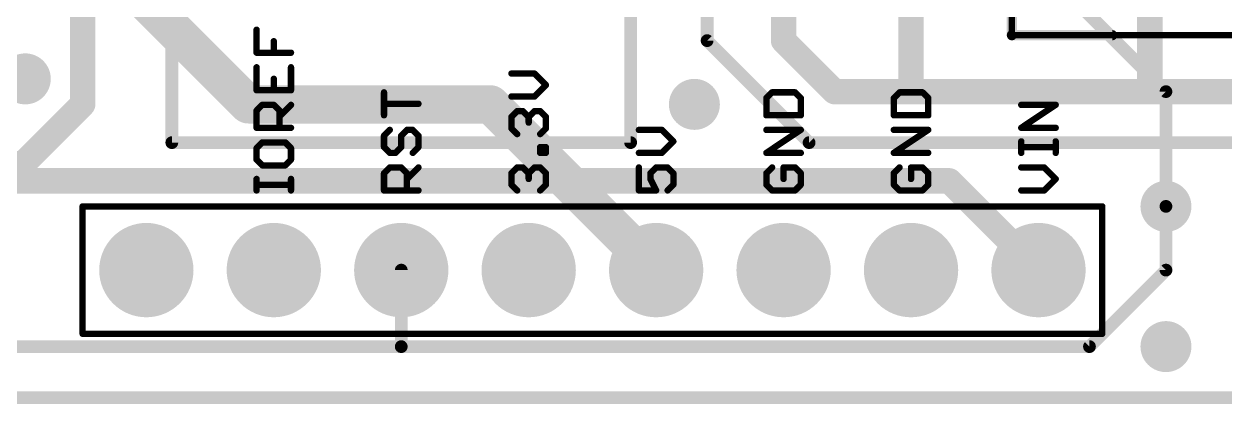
# Model space of a CAD drawing. Extents: x -20 to 87, y -17 to 53.
# Drawn here: x 16.61 to 40.55, y -0.13 to 7.44 of the extents above; entities that cross this region are included whole.
import ezdxf

# ---------------------------------------------------------------- set-up
doc = ezdxf.new("R2010")
doc.units = 0
for name, color, linetype in [('1', 12, 'CONTINUOUS'), ('16', 132, 'CONTINUOUS'), ('17', 110, 'CONTINUOUS'), ('18', 110, 'CONTINUOUS'), ('20', 53, 'CONTINUOUS'), ('21', 41, 'CONTINUOUS'), ('51', 53, 'CONTINUOUS')]:
    doc.layers.add(name, color=color, linetype=linetype)

# ---------------------------------------------------------------- blocks, each defined once
blk = doc.blocks.new('ROUNDP')
at = {"const_width": 0.5}
blk.add_lwpolyline([(0, -0.25, 1), (0, 0.25, 1), (0, -0.25)], format="xyb", dxfattribs=at)
blk = doc.blocks.new('ROUNDV')
at = {"const_width": 0.5}
blk.add_lwpolyline([(0, -0.25, 1), (0, 0.25, 1), (0, -0.25)], format="xyb", dxfattribs=at)

msp = doc.modelspace()

# ---------------------------------------------------------------- linework, layer by layer
at = {"layer": '1'}
for points, const_width in [([(19.558, 5.08), (19.558, 18.288)], 0.254), ([(28.702, 18.288), (28.702, 5.08)], 0.254), ([(31.75, 17.018), (31.75, 7.112)], 0.508), ([(17.78, 15.9512), (17.78, 5.842)], 0.508), ([(30.226, 7.112), (30.226, 10.922)], 0.254), ([(21.082, 5.842), (19.05, 7.874)], 0.762), ([(34.29, 7.99), (34.29, 6.096)], 0.508), ([(39.05, 8.12), (39.05, 6.162)], 0.508), ([(32.258, 5.08), (30.226, 7.112)], 0.254), ([(31.75, 7.112), (32.766, 6.096)], 0.508), ([(25.908, 5.842), (21.082, 5.842)], 0.762), ([(29.21, 2.54), (25.908, 5.842)], 0.762), ([(34.29, 6.096), (32.766, 6.096)], 0.508), ([(34.29, 6.096), (39.116, 6.096)], 0.508), ([(39.05, 6.162), (39.116, 6.096)], 0.508), ([(39.116, 6.096), (42.926, 6.096)], 0.508), ([(16.598, 4.66), (17.78, 5.842)], 0.508), ([(28.702, 5.08), (19.558, 5.08)], 0.254), ([(46.99, 5.08), (32.258, 5.08)], 0.254), ([(15.24, 4.66), (16.598, 4.66)], 0.508), ([(39.37, 2.54), (39.37, 3.81)], 0.254), ([(24.13, 2.54), (24.13, 1.016)], 0.254), ([(37.846, 1.016), (39.37, 2.54)], 0.254), ([(12.192, 1.016), (24.13, 1.016)], 0.254), ([(24.13, 1.016), (37.846, 1.016)], 0.254), ([(57.15, 0), (2.54, 0)], 0.254)]:
    msp.add_lwpolyline(points, dxfattribs=dict(at, const_width=const_width))
for points, const_width in [([(30.2709, 7.1569, 1), (30.1811, 7.0671)], 0.127), ([(31.8398, 7.2018, 1), (31.6602, 7.0222)], 0.254), ([(31.623, 7.112, 1), (31.877, 7.112)], 0.254), ([(30.1625, 7.112, 1), (30.2895, 7.112)], 0.127), ([(21.082, 6.0325, 1), (21.082, 5.6515)], 0.381), ([(26.0427, 5.9767, 1), (25.7733, 5.7073)], 0.381), ([(25.908, 5.6515, 1), (25.908, 6.0325)], 0.381), ([(32.766, 6.223, 1), (32.766, 5.969)], 0.254), ([(32.6762, 6.0062, 1), (32.8558, 6.1858)], 0.254), ([(34.29, 6.223, 1), (34.29, 5.969)], 0.254), ([(34.163, 6.096, 1), (34.417, 6.096)], 0.254), ([(34.29, 5.969, 1), (34.29, 6.223)], 0.254), ([(39.1398, 6.2518, 1), (38.9602, 6.0722)], 0.254), ([(38.923, 6.162, 1), (39.177, 6.162)], 0.254), ([(39.116, 6.223, 1), (39.116, 5.969)], 0.254), ([(39.0262, 6.0062, 1), (39.2058, 6.1858)], 0.254), ([(39.116, 5.969, 1), (39.116, 6.223)], 0.254), ([(17.8698, 5.7522, 1), (17.6902, 5.9318)], 0.254), ([(20.9473, 5.7073, 1), (21.2167, 5.9767)], 0.381), ([(17.653, 5.842, 1), (17.907, 5.842)], 0.254), ([(19.558, 5.1435, 1), (19.558, 5.0165)], 0.127), ([(19.4945, 5.08, 1), (19.6215, 5.08)], 0.127), ([(28.6385, 5.08, 1), (28.7655, 5.08)], 0.127), ([(28.702, 5.0165, 1), (28.702, 5.1435)], 0.127), ([(32.258, 5.1435, 1), (32.258, 5.0165)], 0.127), ([(32.2131, 5.0351, 1), (32.3029, 5.1249)], 0.127), ([(16.5082, 4.7498, 1), (16.6878, 4.5702)], 0.254), ([(16.598, 4.533, 1), (16.598, 4.787)], 0.254), ([(39.4335, 3.81, 1), (39.3065, 3.81)], 0.127), ([(24.1935, 2.54, 1), (24.0665, 2.54)], 0.127), ([(29.0753, 2.4053, 1), (29.3447, 2.6747)], 0.381), ([(39.4149, 2.4951, 1), (39.3251, 2.5849)], 0.127), ([(39.3065, 2.54, 1), (39.4335, 2.54)], 0.127), ([(24.13, 1.0795, 1), (24.13, 0.9525)], 0.127), ([(24.0665, 1.016, 1), (24.1935, 1.016)], 0.127), ([(24.13, 0.9525, 1), (24.13, 1.0795)], 0.127), ([(37.8011, 1.0609, 1), (37.8909, 0.9711)], 0.127), ([(37.846, 0.9525, 1), (37.846, 1.0795)], 0.127)]:
    msp.add_lwpolyline(points, format="xyb", dxfattribs=dict(at, const_width=const_width))
at = {"layer": '16'}
for points, const_width in [([(39.37, 6.096), (37.084, 8.382)], 0.254), ([(39.37, 3.81), (39.37, 6.096)], 0.254), ([(11.684, 4.318), (35.052, 4.318)], 0.508), ([(35.052, 4.318), (36.83, 2.54)], 0.508), ([(57.15, 0), (2.54, 0)], 0.254)]:
    msp.add_lwpolyline(points, dxfattribs=dict(at, const_width=const_width))
for points, const_width in [([(39.4335, 6.096, 1), (39.3065, 6.096)], 0.127), ([(39.3251, 6.0511, 1), (39.4149, 6.1409)], 0.127), ([(35.1418, 4.4078, 1), (34.9622, 4.2282)], 0.254), ([(35.052, 4.191, 1), (35.052, 4.445)], 0.254), ([(39.3065, 3.81, 1), (39.4335, 3.81)], 0.127), ([(36.7402, 2.4502, 1), (36.9198, 2.6298)], 0.254)]:
    msp.add_lwpolyline(points, format="xyb", dxfattribs=dict(at, const_width=const_width))
at = {"layer": '20', "const_width": 0.2032}
msp.add_lwpolyline([(57.15, 0), (2.54, 0)], dxfattribs=at)
at = {"layer": '21'}
for points, const_width in [([(36.3, 7.22), (36.3, 9.22)], 0.2032), ([(21.2465, 6.8717), (21.2465, 7.3293)], 0.127), ([(38.3, 7.22), (36.3, 7.22)], 0.2032), ([(21.5897, 6.8717), (21.5897, 7.1005)], 0.127), ([(21.9329, 6.8717), (21.2465, 6.8717)], 0.127), ([(21.2465, 6.5809), (21.2465, 6.1233)], 0.127), ([(21.9329, 6.1233), (21.9329, 6.5809)], 0.127), ([(26.7841, 6.4561), (26.3265, 6.4561)], 0.127), ([(27.0129, 6.2273), (26.7841, 6.4561)], 0.127), ([(21.5897, 6.1233), (21.5897, 6.3521)], 0.127), ([(26.7841, 5.9985), (27.0129, 6.2273)], 0.127), ([(21.2465, 6.1233), (21.9329, 6.1233)], 0.127), ([(23.7865, 5.6243), (23.7865, 6.0819)], 0.127), ([(26.3265, 5.9985), (26.7841, 5.9985)], 0.127), ([(31.5209, 6.0819), (31.4065, 5.9675)], 0.127), ([(31.4065, 5.9675), (31.4065, 5.6243)], 0.127), ([(31.9785, 6.0819), (31.5209, 6.0819)], 0.127), ([(32.0929, 5.9675), (31.9785, 6.0819)], 0.127), ([(32.0929, 5.6243), (32.0929, 5.9675)], 0.127), ([(34.0609, 6.0819), (33.9465, 5.9675)], 0.127), ([(33.9465, 5.9675), (33.9465, 5.6243)], 0.127), ([(34.5185, 6.0819), (34.0609, 6.0819)], 0.127), ([(34.6329, 5.9675), (34.5185, 6.0819)], 0.127), ([(34.6329, 5.6243), (34.6329, 5.9675)], 0.127), ([(21.2465, 5.718), (21.3609, 5.8325)], 0.127), ([(21.2465, 5.3749), (21.2465, 5.718)], 0.127), ([(21.3609, 5.8325), (21.5897, 5.8325)], 0.127), ([(21.5897, 5.8325), (21.7041, 5.718)], 0.127), ([(21.7041, 5.6037), (21.9329, 5.8325)], 0.127), ([(21.7041, 5.718), (21.7041, 5.3749)], 0.127), ([(24.4729, 5.8531), (23.7865, 5.8531)], 0.127), ([(26.3265, 5.5933), (26.4409, 5.7077)], 0.127), ([(26.4409, 5.7077), (26.5553, 5.7077)], 0.127), ([(26.5553, 5.7077), (26.6697, 5.5933)], 0.127), ([(26.6697, 5.5933), (26.7841, 5.7077)], 0.127), ([(26.7841, 5.7077), (26.8985, 5.7077)], 0.127), ([(26.8985, 5.7077), (27.0129, 5.5933)], 0.127), ([(36.4865, 5.3749), (37.1729, 5.8325)], 0.127), ([(37.1729, 5.8325), (36.4865, 5.8325)], 0.127), ([(26.3265, 5.3645), (26.3265, 5.5933)], 0.127), ([(26.6697, 5.5933), (26.6697, 5.4789)], 0.127), ([(27.0129, 5.5933), (27.0129, 5.3645)], 0.127), ([(31.4065, 5.6243), (32.0929, 5.6243)], 0.127), ([(33.9465, 5.6243), (34.6329, 5.6243)], 0.127), ([(21.9329, 5.3749), (21.2465, 5.3749)], 0.127), ([(23.9009, 5.3335), (23.7865, 5.2191)], 0.127), ([(23.7865, 5.2191), (23.7865, 4.9903)], 0.127), ([(24.1297, 5.2191), (24.2441, 5.3335)], 0.127), ([(24.1297, 4.9903), (24.1297, 5.2191)], 0.127), ([(24.2441, 5.3335), (24.3585, 5.3335)], 0.127), ([(24.3585, 5.3335), (24.4729, 5.2191)], 0.127), ([(24.4729, 5.2191), (24.4729, 4.9903)], 0.127), ([(26.4409, 5.2501), (26.3265, 5.3645)], 0.127), ([(27.0129, 5.3645), (26.8985, 5.2501)], 0.127), ([(29.3241, 5.3335), (28.8665, 5.3335)], 0.127), ([(29.5529, 5.1047), (29.3241, 5.3335)], 0.127), ([(31.4065, 4.8759), (32.0929, 5.3335)], 0.127), ([(32.0929, 5.3335), (31.4065, 5.3335)], 0.127), ([(33.9465, 4.8759), (34.6329, 5.3335)], 0.127), ([(34.6329, 5.3335), (33.9465, 5.3335)], 0.127), ([(37.1729, 5.3749), (36.4865, 5.3749)], 0.127), ([(21.3609, 5.084), (21.2465, 4.9696)], 0.127), ([(21.2465, 4.9696), (21.2465, 4.7408)], 0.127), ([(21.8185, 5.084), (21.3609, 5.084)], 0.127), ([(21.9329, 4.9696), (21.8185, 5.084)], 0.127), ([(21.9329, 4.7408), (21.9329, 4.9696)], 0.127), ([(23.7865, 4.9903), (23.9009, 4.8759)], 0.127), ([(24.0153, 4.8759), (24.1297, 4.9903)], 0.127), ([(24.4729, 4.9903), (24.3585, 4.8759)], 0.127), ([(26.8985, 4.8759), (26.8985, 4.9903)], 0.127), ([(26.8985, 4.9903), (27.0129, 4.9903)], 0.127), ([(27.0129, 4.9903), (27.0129, 4.8759)], 0.127), ([(29.3241, 4.8759), (29.5529, 5.1047)], 0.127), ([(36.4865, 4.8759), (36.4865, 5.1047)], 0.127), ([(37.1729, 4.9903), (36.4865, 4.9903)], 0.127), ([(37.1729, 4.8759), (37.1729, 5.1047)], 0.127), ([(21.2465, 4.7408), (21.3609, 4.6264)], 0.127), ([(21.8185, 4.6264), (21.9329, 4.7408)], 0.127), ([(23.9009, 4.8759), (24.0153, 4.8759)], 0.127), ([(27.0129, 4.8759), (26.8985, 4.8759)], 0.127), ([(28.8665, 4.8759), (29.3241, 4.8759)], 0.127), ([(32.0929, 4.8759), (31.4065, 4.8759)], 0.127), ([(34.6329, 4.8759), (33.9465, 4.8759)], 0.127), ([(21.3609, 4.6264), (21.8185, 4.6264)], 0.127), ([(23.7865, 4.4707), (23.9009, 4.5851)], 0.127), ([(23.9009, 4.5851), (24.1297, 4.5851)], 0.127), ([(24.1297, 4.5851), (24.2441, 4.4707)], 0.127), ([(24.2441, 4.3563), (24.4729, 4.5851)], 0.127), ([(26.3265, 4.4707), (26.4409, 4.5851)], 0.127), ([(26.4409, 4.5851), (26.5553, 4.5851)], 0.127), ([(26.5553, 4.5851), (26.6697, 4.4707)], 0.127), ([(26.6697, 4.4707), (26.7841, 4.5851)], 0.127), ([(26.7841, 4.5851), (26.8985, 4.5851)], 0.127), ([(26.8985, 4.5851), (27.0129, 4.4707)], 0.127), ([(28.8665, 4.5851), (28.8665, 4.1275)], 0.127), ([(29.0953, 4.4707), (29.2097, 4.5851)], 0.127), ([(29.2097, 4.5851), (29.4385, 4.5851)], 0.127), ([(29.4385, 4.5851), (29.5529, 4.4707)], 0.127), ([(31.5209, 4.5851), (31.4065, 4.4707)], 0.127), ([(31.9785, 4.5851), (31.7497, 4.5851)], 0.127), ([(31.7497, 4.5851), (31.7497, 4.3563)], 0.127), ([(32.0929, 4.4707), (31.9785, 4.5851)], 0.127), ([(34.0609, 4.5851), (33.9465, 4.4707)], 0.127), ([(34.5185, 4.5851), (34.2897, 4.5851)], 0.127), ([(34.2897, 4.5851), (34.2897, 4.3563)], 0.127), ([(34.6329, 4.4707), (34.5185, 4.5851)], 0.127), ([(36.9441, 4.5851), (36.4865, 4.5851)], 0.127), ([(37.1729, 4.3563), (36.9441, 4.5851)], 0.127), ([(21.2465, 4.1275), (21.2465, 4.3563)], 0.127), ([(21.9329, 4.1275), (21.9329, 4.3563)], 0.127), ([(23.7865, 4.1275), (23.7865, 4.4707)], 0.127), ([(24.2441, 4.4707), (24.2441, 4.1275)], 0.127), ([(26.3265, 4.2419), (26.3265, 4.4707)], 0.127), ([(26.6697, 4.4707), (26.6697, 4.3563)], 0.127), ([(27.0129, 4.4707), (27.0129, 4.2419)], 0.127), ([(29.0953, 4.3563), (29.0953, 4.4707)], 0.127), ([(29.2097, 4.1275), (29.0953, 4.3563)], 0.127), ([(29.5529, 4.4707), (29.5529, 4.2419)], 0.127), ([(31.4065, 4.4707), (31.4065, 4.2419)], 0.127), ([(32.0929, 4.2419), (32.0929, 4.4707)], 0.127), ([(33.9465, 4.4707), (33.9465, 4.2419)], 0.127), ([(34.6329, 4.2419), (34.6329, 4.4707)], 0.127), ([(36.9441, 4.1275), (37.1729, 4.3563)], 0.127), ([(21.9329, 4.2419), (21.2465, 4.2419)], 0.127), ([(24.4729, 4.1275), (23.7865, 4.1275)], 0.127), ([(26.4409, 4.1275), (26.3265, 4.2419)], 0.127), ([(27.0129, 4.2419), (26.8985, 4.1275)], 0.127), ([(28.8665, 4.1275), (29.2097, 4.1275)], 0.127), ([(29.5529, 4.2419), (29.4385, 4.1275)], 0.127), ([(31.4065, 4.2419), (31.5209, 4.1275)], 0.127), ([(31.5209, 4.1275), (31.9785, 4.1275)], 0.127), ([(31.9785, 4.1275), (32.0929, 4.2419)], 0.127), ([(33.9465, 4.2419), (34.0609, 4.1275)], 0.127), ([(34.0609, 4.1275), (34.5185, 4.1275)], 0.127), ([(34.5185, 4.1275), (34.6329, 4.2419)], 0.127), ([(36.4865, 4.1275), (36.9441, 4.1275)], 0.127)]:
    msp.add_lwpolyline(points, dxfattribs=dict(at, const_width=const_width))
for points, const_width in [([(21.2783, 7.3293, 1), (21.2148, 7.3293)], 0.0635), ([(36.3, 7.2708, 1), (36.3, 7.1692)], 0.1016), ([(36.2492, 7.22, 1), (36.3508, 7.22)], 0.1016), ([(38.3, 7.1692, 1), (38.3, 7.2708)], 0.1016), ([(21.6215, 7.1005, 1), (21.558, 7.1005)], 0.0635), ([(21.2465, 6.9034, 1), (21.2465, 6.8399)], 0.0635), ([(21.2148, 6.8717, 1), (21.2783, 6.8717)], 0.0635), ([(21.558, 6.8717, 1), (21.6215, 6.8717)], 0.0635), ([(21.9329, 6.8399, 1), (21.9329, 6.9034)], 0.0635), ([(21.2783, 6.5809, 1), (21.2148, 6.5809)], 0.0635), ([(21.9646, 6.5809, 1), (21.9012, 6.5809)], 0.0635), ([(26.3265, 6.4879, 1), (26.3265, 6.4244)], 0.0635), ([(26.8066, 6.4786, 1), (26.7617, 6.4337)], 0.0635), ([(26.7841, 6.4244, 1), (26.7841, 6.4879)], 0.0635), ([(21.6215, 6.3521, 1), (21.558, 6.3521)], 0.0635), ([(27.0354, 6.2049, 1), (26.9904, 6.2498)], 0.0635), ([(26.9904, 6.2049, 1), (27.0354, 6.2498)], 0.0635), ([(21.2465, 6.155, 1), (21.2465, 6.0915)], 0.0635), ([(21.2148, 6.1233, 1), (21.2783, 6.1233)], 0.0635), ([(21.558, 6.1233, 1), (21.6215, 6.1233)], 0.0635), ([(21.9012, 6.1233, 1), (21.9646, 6.1233)], 0.0635), ([(21.9329, 6.0915, 1), (21.9329, 6.155)], 0.0635), ([(23.8183, 6.0819, 1), (23.7548, 6.0819)], 0.0635), ([(26.3265, 6.0303, 1), (26.3265, 5.9668)], 0.0635), ([(26.7617, 6.021, 1), (26.8066, 5.9761)], 0.0635), ([(26.7841, 5.9668, 1), (26.7841, 6.0303)], 0.0635), ([(31.4383, 5.9675, 1), (31.3748, 5.9675)], 0.0635), ([(31.3841, 5.99, 1), (31.429, 5.9451)], 0.0635), ([(31.5209, 6.1137, 1), (31.5209, 6.0502)], 0.0635), ([(31.5434, 6.0595, 1), (31.4985, 6.1044)], 0.0635), ([(32.001, 6.1044, 1), (31.9561, 6.0595)], 0.0635), ([(31.9785, 6.0502, 1), (31.9785, 6.1137)], 0.0635), ([(32.1247, 5.9675, 1), (32.0611, 5.9675)], 0.0635), ([(32.0704, 5.9451, 1), (32.1154, 5.99)], 0.0635), ([(33.9783, 5.9675, 1), (33.9148, 5.9675)], 0.0635), ([(33.9241, 5.99, 1), (33.969, 5.9451)], 0.0635), ([(34.0609, 6.1137, 1), (34.0609, 6.0502)], 0.0635), ([(34.0834, 6.0595, 1), (34.0385, 6.1044)], 0.0635), ([(34.541, 6.1044, 1), (34.4961, 6.0595)], 0.0635), ([(34.5185, 6.0502, 1), (34.5185, 6.1137)], 0.0635), ([(34.6647, 5.9675, 1), (34.6011, 5.9675)], 0.0635), ([(34.6104, 5.9451, 1), (34.6554, 5.99)], 0.0635), ([(21.2783, 5.718, 1), (21.2148, 5.718)], 0.0635), ([(21.2241, 5.7405, 1), (21.269, 5.6956)], 0.0635), ([(21.3609, 5.8642, 1), (21.3609, 5.8007)], 0.0635), ([(21.3834, 5.81, 1), (21.3385, 5.8549)], 0.0635), ([(21.6122, 5.8549, 1), (21.5673, 5.81)], 0.0635), ([(21.5897, 5.8007, 1), (21.5897, 5.8642)], 0.0635), ([(21.7359, 5.718, 1), (21.6724, 5.718)], 0.0635), ([(21.6817, 5.6956, 1), (21.7266, 5.7405)], 0.0635), ([(21.9554, 5.81, 1), (21.9104, 5.8549)], 0.0635), ([(23.7865, 5.8849, 1), (23.7865, 5.8214)], 0.0635), ([(24.4729, 5.8214, 1), (24.4729, 5.8849)], 0.0635), ([(26.4409, 5.7395, 1), (26.4409, 5.676)], 0.0635), ([(26.4634, 5.6853, 1), (26.4185, 5.7302)], 0.0635), ([(26.5778, 5.7302, 1), (26.5329, 5.6853)], 0.0635), ([(26.5553, 5.676, 1), (26.5553, 5.7395)], 0.0635), ([(26.7841, 5.7395, 1), (26.7841, 5.676)], 0.0635), ([(26.8066, 5.6853, 1), (26.7617, 5.7302)], 0.0635), ([(26.921, 5.7302, 1), (26.8761, 5.6853)], 0.0635), ([(26.8985, 5.676, 1), (26.8985, 5.7395)], 0.0635), ([(36.4865, 5.8642, 1), (36.4865, 5.8007)], 0.0635), ([(37.1905, 5.806, 1), (37.1553, 5.8589)], 0.0635), ([(37.1729, 5.8007, 1), (37.1729, 5.8642)], 0.0635), ([(21.6817, 5.6261, 1), (21.7266, 5.5812)], 0.0635), ([(23.7548, 5.6243, 1), (23.8183, 5.6243)], 0.0635), ([(26.3583, 5.5933, 1), (26.2948, 5.5933)], 0.0635), ([(26.3041, 5.6158, 1), (26.349, 5.5709)], 0.0635), ([(26.7015, 5.5933, 1), (26.638, 5.5933)], 0.0635), ([(26.6473, 5.6158, 1), (26.6922, 5.5709)], 0.0635), ([(26.638, 5.4789, 1), (26.7015, 5.4789)], 0.0635), ([(26.6473, 5.5709, 1), (26.6922, 5.6158)], 0.0635), ([(27.0447, 5.5933, 1), (26.9812, 5.5933)], 0.0635), ([(26.9904, 5.5709, 1), (27.0354, 5.6158)], 0.0635), ([(31.4065, 5.6561, 1), (31.4065, 5.5926)], 0.0635), ([(31.3748, 5.6243, 1), (31.4383, 5.6243)], 0.0635), ([(32.0611, 5.6243, 1), (32.1247, 5.6243)], 0.0635), ([(32.0929, 5.5926, 1), (32.0929, 5.6561)], 0.0635), ([(33.9465, 5.6561, 1), (33.9465, 5.5926)], 0.0635), ([(33.9148, 5.6243, 1), (33.9783, 5.6243)], 0.0635), ([(34.6011, 5.6243, 1), (34.6647, 5.6243)], 0.0635), ([(34.6329, 5.5926, 1), (34.6329, 5.6561)], 0.0635), ([(21.2465, 5.4066, 1), (21.2465, 5.3431)], 0.0635), ([(21.2148, 5.3749, 1), (21.2783, 5.3749)], 0.0635), ([(21.6724, 5.3749, 1), (21.7359, 5.3749)], 0.0635), ([(21.9329, 5.3431, 1), (21.9329, 5.4066)], 0.0635), ([(23.8183, 5.2191, 1), (23.7548, 5.2191)], 0.0635), ([(23.7641, 5.2416, 1), (23.809, 5.1967)], 0.0635), ([(23.9234, 5.3111, 1), (23.8785, 5.356)], 0.0635), ([(24.1615, 5.2191, 1), (24.098, 5.2191)], 0.0635), ([(24.1073, 5.2416, 1), (24.1522, 5.1967)], 0.0635), ([(24.2441, 5.3653, 1), (24.2441, 5.3018)], 0.0635), ([(24.2666, 5.3111, 1), (24.2217, 5.356)], 0.0635), ([(24.381, 5.356, 1), (24.3361, 5.3111)], 0.0635), ([(24.3585, 5.3018, 1), (24.3585, 5.3653)], 0.0635), ([(24.5047, 5.2191, 1), (24.4412, 5.2191)], 0.0635), ([(24.4504, 5.1967, 1), (24.4954, 5.2416)], 0.0635), ([(26.2948, 5.3645, 1), (26.3583, 5.3645)], 0.0635), ([(26.349, 5.387, 1), (26.3041, 5.3421)], 0.0635), ([(26.4185, 5.2277, 1), (26.4634, 5.2726)], 0.0635), ([(26.8761, 5.2726, 1), (26.921, 5.2277)], 0.0635), ([(26.9812, 5.3645, 1), (27.0447, 5.3645)], 0.0635), ([(27.0354, 5.3421, 1), (26.9904, 5.387)], 0.0635), ([(28.8665, 5.3653, 1), (28.8665, 5.3018)], 0.0635), ([(29.3466, 5.356, 1), (29.3017, 5.3111)], 0.0635), ([(29.3241, 5.3018, 1), (29.3241, 5.3653)], 0.0635), ([(31.4065, 5.3653, 1), (31.4065, 5.3018)], 0.0635), ([(32.1105, 5.3071, 1), (32.0753, 5.3599)], 0.0635), ([(32.0929, 5.3018, 1), (32.0929, 5.3653)], 0.0635), ([(33.9465, 5.3653, 1), (33.9465, 5.3018)], 0.0635), ([(34.6505, 5.3071, 1), (34.6153, 5.3599)], 0.0635), ([(34.6329, 5.3018, 1), (34.6329, 5.3653)], 0.0635), ([(36.4865, 5.4066, 1), (36.4865, 5.3431)], 0.0635), ([(36.4689, 5.4013, 1), (36.5041, 5.3484)], 0.0635), ([(37.1729, 5.3431, 1), (37.1729, 5.4066)], 0.0635), ([(21.2783, 4.9696, 1), (21.2148, 4.9696)], 0.0635), ([(21.3609, 5.1158, 1), (21.3609, 5.0523)], 0.0635), ([(21.3834, 5.0616, 1), (21.3385, 5.1065)], 0.0635), ([(21.841, 5.1065, 1), (21.7961, 5.0616)], 0.0635), ([(21.8185, 5.0523, 1), (21.8185, 5.1158)], 0.0635), ([(21.9646, 4.9696, 1), (21.9012, 4.9696)], 0.0635), ([(23.809, 5.0128, 1), (23.7641, 4.9679)], 0.0635), ([(24.1522, 4.9679, 1), (24.1073, 5.0128)], 0.0635), ([(24.4954, 4.9679, 1), (24.4504, 5.0128)], 0.0635), ([(26.8985, 5.0221, 1), (26.8985, 4.9586)], 0.0635), ([(26.9303, 4.9903, 1), (26.8668, 4.9903)], 0.0635), ([(27.0447, 4.9903, 1), (26.9812, 4.9903)], 0.0635), ([(27.0129, 4.9586, 1), (27.0129, 5.0221)], 0.0635), ([(29.5754, 5.0823, 1), (29.5304, 5.1272)], 0.0635), ([(29.5304, 5.0823, 1), (29.5754, 5.1272)], 0.0635), ([(36.5183, 5.1047, 1), (36.4548, 5.1047)], 0.0635), ([(36.4865, 5.0221, 1), (36.4865, 4.9586)], 0.0635), ([(37.2047, 5.1047, 1), (37.1411, 5.1047)], 0.0635), ([(37.1729, 4.9586, 1), (37.1729, 5.0221)], 0.0635), ([(21.2241, 4.9921, 1), (21.269, 4.9472)], 0.0635), ([(21.269, 4.7633, 1), (21.2241, 4.7184)], 0.0635), ([(21.9104, 4.9472, 1), (21.9554, 4.9921)], 0.0635), ([(21.9554, 4.7184, 1), (21.9104, 4.7633)], 0.0635), ([(23.7548, 4.9903, 1), (23.8183, 4.9903)], 0.0635), ([(23.9009, 4.9077, 1), (23.9009, 4.8442)], 0.0635), ([(23.8785, 4.8535, 1), (23.9234, 4.8984)], 0.0635), ([(23.9929, 4.8984, 1), (24.0378, 4.8535)], 0.0635), ([(24.0153, 4.8442, 1), (24.0153, 4.9077)], 0.0635), ([(24.098, 4.9903, 1), (24.1615, 4.9903)], 0.0635), ([(24.3361, 4.8984, 1), (24.381, 4.8535)], 0.0635), ([(24.4412, 4.9903, 1), (24.5047, 4.9903)], 0.0635), ([(26.8985, 4.9077, 1), (26.8985, 4.8442)], 0.0635), ([(26.8668, 4.8759, 1), (26.9303, 4.8759)], 0.0635), ([(26.9812, 4.8759, 1), (27.0447, 4.8759)], 0.0635), ([(27.0129, 4.8442, 1), (27.0129, 4.9077)], 0.0635), ([(28.8665, 4.9077, 1), (28.8665, 4.8442)], 0.0635), ([(29.3017, 4.8984, 1), (29.3466, 4.8535)], 0.0635), ([(29.3241, 4.8442, 1), (29.3241, 4.9077)], 0.0635), ([(31.4065, 4.9077, 1), (31.4065, 4.8442)], 0.0635), ([(31.3889, 4.9023, 1), (31.4241, 4.8495)], 0.0635), ([(32.0929, 4.8442, 1), (32.0929, 4.9077)], 0.0635), ([(33.9465, 4.9077, 1), (33.9465, 4.8442)], 0.0635), ([(33.9289, 4.9023, 1), (33.9641, 4.8495)], 0.0635), ([(34.6329, 4.8442, 1), (34.6329, 4.9077)], 0.0635), ([(36.4548, 4.8759, 1), (36.5183, 4.8759)], 0.0635), ([(37.1411, 4.8759, 1), (37.2047, 4.8759)], 0.0635), ([(21.2148, 4.7408, 1), (21.2783, 4.7408)], 0.0635), ([(21.3609, 4.6582, 1), (21.3609, 4.5947)], 0.0635), ([(21.3385, 4.604, 1), (21.3834, 4.6489)], 0.0635), ([(21.7961, 4.6489, 1), (21.841, 4.604)], 0.0635), ([(21.8185, 4.5947, 1), (21.8185, 4.6582)], 0.0635), ([(21.9012, 4.7408, 1), (21.9646, 4.7408)], 0.0635), ([(23.9009, 4.6168, 1), (23.9009, 4.5533)], 0.0635), ([(23.9234, 4.5626, 1), (23.8785, 4.6075)], 0.0635), ([(24.1522, 4.6075, 1), (24.1073, 4.5626)], 0.0635), ([(24.1297, 4.5533, 1), (24.1297, 4.6168)], 0.0635), ([(24.4954, 4.5626, 1), (24.4504, 4.6075)], 0.0635), ([(26.4409, 4.6168, 1), (26.4409, 4.5533)], 0.0635), ([(26.4634, 4.5626, 1), (26.4185, 4.6075)], 0.0635), ([(26.5778, 4.6075, 1), (26.5329, 4.5626)], 0.0635), ([(26.5553, 4.5533, 1), (26.5553, 4.6168)], 0.0635), ([(26.7841, 4.6168, 1), (26.7841, 4.5533)], 0.0635), ([(26.8066, 4.5626, 1), (26.7617, 4.6075)], 0.0635), ([(26.921, 4.6075, 1), (26.8761, 4.5626)], 0.0635), ([(26.8985, 4.5533, 1), (26.8985, 4.6168)], 0.0635), ([(28.8983, 4.5851, 1), (28.8348, 4.5851)], 0.0635), ([(29.2097, 4.6168, 1), (29.2097, 4.5533)], 0.0635), ([(29.2322, 4.5626, 1), (29.1873, 4.6075)], 0.0635), ([(29.461, 4.6075, 1), (29.4161, 4.5626)], 0.0635), ([(29.4385, 4.5533, 1), (29.4385, 4.6168)], 0.0635), ([(31.5434, 4.5626, 1), (31.4985, 4.6075)], 0.0635), ([(31.7815, 4.5851, 1), (31.718, 4.5851)], 0.0635), ([(31.7497, 4.6168, 1), (31.7497, 4.5533)], 0.0635), ([(32.001, 4.6075, 1), (31.9561, 4.5626)], 0.0635), ([(31.9785, 4.5533, 1), (31.9785, 4.6168)], 0.0635), ([(34.0834, 4.5626, 1), (34.0385, 4.6075)], 0.0635), ([(34.3215, 4.5851, 1), (34.258, 4.5851)], 0.0635), ([(34.2897, 4.6168, 1), (34.2897, 4.5533)], 0.0635), ([(34.541, 4.6075, 1), (34.4961, 4.5626)], 0.0635), ([(34.5185, 4.5533, 1), (34.5185, 4.6168)], 0.0635), ([(36.4865, 4.6168, 1), (36.4865, 4.5533)], 0.0635), ([(36.9666, 4.6075, 1), (36.9217, 4.5626)], 0.0635), ([(36.9441, 4.5533, 1), (36.9441, 4.6168)], 0.0635), ([(21.2783, 4.3563, 1), (21.2148, 4.3563)], 0.0635), ([(21.9646, 4.3563, 1), (21.9012, 4.3563)], 0.0635), ([(23.8183, 4.4707, 1), (23.7548, 4.4707)], 0.0635), ([(23.7641, 4.4931, 1), (23.809, 4.4482)], 0.0635), ([(24.2759, 4.4707, 1), (24.2124, 4.4707)], 0.0635), ([(24.2217, 4.3787, 1), (24.2666, 4.3338)], 0.0635), ([(24.2217, 4.4482, 1), (24.2666, 4.4931)], 0.0635), ([(26.3583, 4.4707, 1), (26.2948, 4.4707)], 0.0635), ([(26.3041, 4.4931, 1), (26.349, 4.4482)], 0.0635), ([(26.7015, 4.4707, 1), (26.638, 4.4707)], 0.0635), ([(26.6473, 4.4931, 1), (26.6922, 4.4482)], 0.0635), ([(26.638, 4.3563, 1), (26.7015, 4.3563)], 0.0635), ([(26.6473, 4.4482, 1), (26.6922, 4.4931)], 0.0635), ([(27.0447, 4.4707, 1), (26.9812, 4.4707)], 0.0635), ([(26.9904, 4.4482, 1), (27.0354, 4.4931)], 0.0635), ([(29.1237, 4.3705, 1), (29.0669, 4.3421)], 0.0635), ([(29.1271, 4.4707, 1), (29.0636, 4.4707)], 0.0635), ([(29.0729, 4.4931, 1), (29.1178, 4.4482)], 0.0635), ([(29.0636, 4.3563, 1), (29.1271, 4.3563)], 0.0635), ([(29.5846, 4.4707, 1), (29.5212, 4.4707)], 0.0635), ([(29.5304, 4.4482, 1), (29.5754, 4.4931)], 0.0635), ([(31.4383, 4.4707, 1), (31.3748, 4.4707)], 0.0635), ([(31.3841, 4.4931, 1), (31.429, 4.4482)], 0.0635), ([(31.718, 4.3563, 1), (31.7815, 4.3563)], 0.0635), ([(32.1247, 4.4707, 1), (32.0611, 4.4707)], 0.0635), ([(32.0704, 4.4482, 1), (32.1154, 4.4931)], 0.0635), ([(33.9783, 4.4707, 1), (33.9148, 4.4707)], 0.0635), ([(33.9241, 4.4931, 1), (33.969, 4.4482)], 0.0635), ([(34.258, 4.3563, 1), (34.3215, 4.3563)], 0.0635), ([(34.6647, 4.4707, 1), (34.6011, 4.4707)], 0.0635), ([(34.6104, 4.4482, 1), (34.6554, 4.4931)], 0.0635), ([(37.1954, 4.3338, 1), (37.1504, 4.3787)], 0.0635), ([(37.1504, 4.3338, 1), (37.1954, 4.3787)], 0.0635), ([(21.2465, 4.2736, 1), (21.2465, 4.2101)], 0.0635), ([(21.2148, 4.1275, 1), (21.2783, 4.1275)], 0.0635), ([(21.9012, 4.1275, 1), (21.9646, 4.1275)], 0.0635), ([(21.9329, 4.2101, 1), (21.9329, 4.2736)], 0.0635), ([(23.7865, 4.1593, 1), (23.7865, 4.0958)], 0.0635), ([(23.7548, 4.1275, 1), (23.8183, 4.1275)], 0.0635), ([(24.2124, 4.1275, 1), (24.2759, 4.1275)], 0.0635), ([(24.4729, 4.0958, 1), (24.4729, 4.1593)], 0.0635), ([(26.2948, 4.2419, 1), (26.3583, 4.2419)], 0.0635), ([(26.349, 4.2643, 1), (26.3041, 4.2194)], 0.0635), ([(26.4185, 4.105, 1), (26.4634, 4.15)], 0.0635), ([(26.8761, 4.15, 1), (26.921, 4.105)], 0.0635), ([(26.9812, 4.2419, 1), (27.0447, 4.2419)], 0.0635), ([(27.0354, 4.2194, 1), (26.9904, 4.2643)], 0.0635), ([(28.8665, 4.1593, 1), (28.8665, 4.0958)], 0.0635), ([(28.8348, 4.1275, 1), (28.8983, 4.1275)], 0.0635), ([(29.1813, 4.1133, 1), (29.2381, 4.1417)], 0.0635), ([(29.2097, 4.0958, 1), (29.2097, 4.1593)], 0.0635), ([(29.4161, 4.15, 1), (29.461, 4.105)], 0.0635), ([(29.5212, 4.2419, 1), (29.5846, 4.2419)], 0.0635), ([(29.5754, 4.2194, 1), (29.5304, 4.2643)], 0.0635), ([(31.429, 4.2643, 1), (31.3841, 4.2194)], 0.0635), ([(31.3748, 4.2419, 1), (31.4383, 4.2419)], 0.0635), ([(31.5209, 4.1593, 1), (31.5209, 4.0958)], 0.0635), ([(31.4985, 4.105, 1), (31.5434, 4.15)], 0.0635), ([(31.9561, 4.15, 1), (32.001, 4.105)], 0.0635), ([(31.9785, 4.0958, 1), (31.9785, 4.1593)], 0.0635), ([(32.0611, 4.2419, 1), (32.1247, 4.2419)], 0.0635), ([(32.1154, 4.2194, 1), (32.0704, 4.2643)], 0.0635), ([(33.9148, 4.2419, 1), (33.9783, 4.2419)], 0.0635), ([(33.969, 4.2643, 1), (33.9241, 4.2194)], 0.0635), ([(34.0609, 4.1593, 1), (34.0609, 4.0958)], 0.0635), ([(34.0385, 4.105, 1), (34.0834, 4.15)], 0.0635), ([(34.4961, 4.15, 1), (34.541, 4.105)], 0.0635), ([(34.5185, 4.0958, 1), (34.5185, 4.1593)], 0.0635), ([(34.6011, 4.2419, 1), (34.6647, 4.2419)], 0.0635), ([(34.6554, 4.2194, 1), (34.6104, 4.2643)], 0.0635), ([(36.4865, 4.1593, 1), (36.4865, 4.0958)], 0.0635), ([(36.9217, 4.15, 1), (36.9666, 4.105)], 0.0635), ([(36.9441, 4.0958, 1), (36.9441, 4.1593)], 0.0635)]:
    msp.add_lwpolyline(points, format="xyb", dxfattribs=dict(at, const_width=const_width))
at = {"layer": '51'}
for points, const_width in [([(36.3, 7.22), (36.3, 20.72)], 0.127), ([(52.6, 7.22), (36.3, 7.22)], 0.127), ([(17.78, 3.81), (17.78, 1.27)], 0.127), ([(38.1, 3.81), (17.78, 3.81)], 0.127), ([(38.1, 1.27), (38.1, 3.81)], 0.127), ([(17.78, 1.27), (38.1, 1.27)], 0.127), ([(2.54, 0), (57.15, 0)], 0.254)]:
    msp.add_lwpolyline(points, dxfattribs=dict(at, const_width=const_width))
at = {"layer": '51', "const_width": 0.0635}
for points in [[(36.3, 7.2518, 1), (36.3, 7.1883)], [(36.2683, 7.22, 1), (36.3318, 7.22)], [(17.78, 3.8418, 1), (17.78, 3.7782)], [(17.8117, 3.81, 1), (17.7483, 3.81)], [(38.1318, 3.81, 1), (38.0682, 3.81)], [(38.1, 3.7782, 1), (38.1, 3.8418)], [(17.78, 1.3017, 1), (17.78, 1.2383)], [(17.7483, 1.27, 1), (17.8117, 1.27)], [(38.0682, 1.27, 1), (38.1318, 1.27)], [(38.1, 1.2383, 1), (38.1, 1.3017)]]:
    msp.add_lwpolyline(points, format="xyb", dxfattribs=at)

# ---------------------------------------------------------------- block references
at = {"layer": '17', "xscale": 1.8796, "yscale": 1.8796}
for p in [(19.05, 2.54), (19.05, 2.54), (21.59, 2.54), (21.59, 2.54), (24.13, 2.54), (24.13, 2.54), (26.67, 2.54), (26.67, 2.54), (29.21, 2.54), (29.21, 2.54), (31.75, 2.54), (31.75, 2.54), (34.29, 2.54), (34.29, 2.54), (36.83, 2.54), (36.83, 2.54)]:
    msp.add_blockref('ROUNDP', p, dxfattribs=at)
at = {"layer": '18', "xscale": 1.016, "yscale": 1.016}
for p in [(16.637, 6.35), (16.637, 6.35), (29.972, 5.842), (29.972, 5.842), (39.37, 3.81), (39.37, 3.81), (39.37, 1.016), (39.37, 1.016)]:
    msp.add_blockref('ROUNDV', p, dxfattribs=at)

doc.saveas('drawing.dxf')
